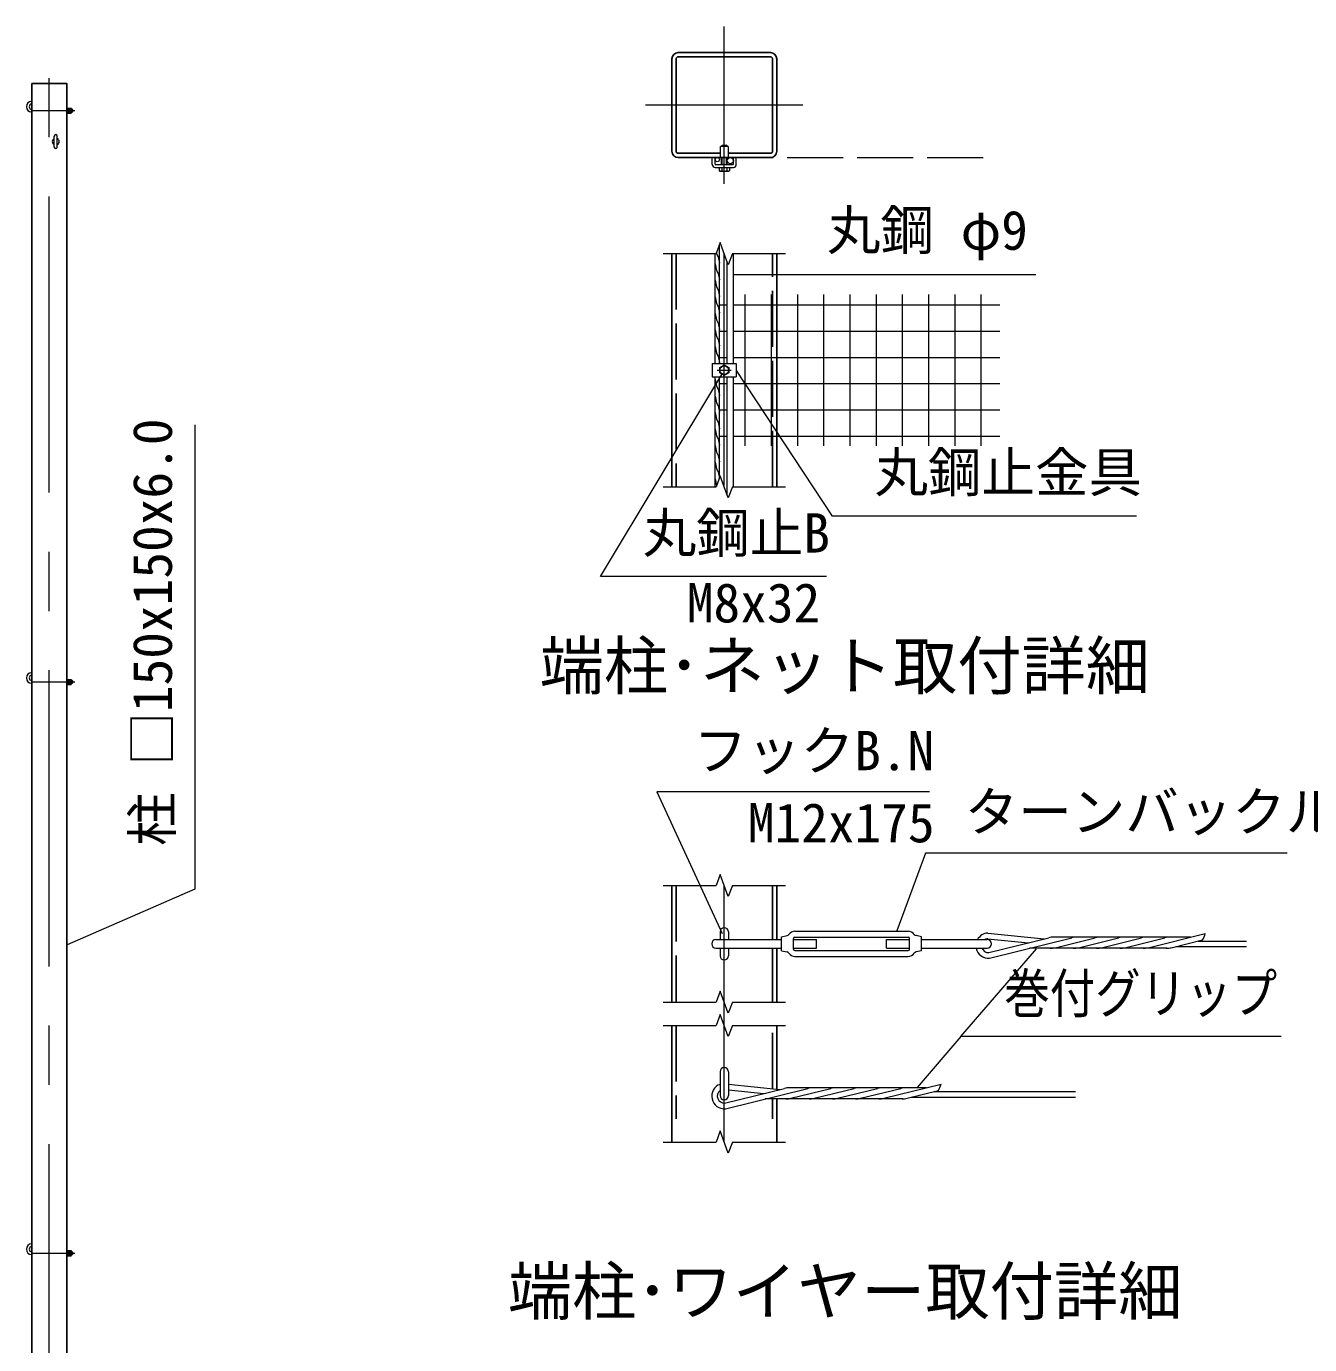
# Model space of a CAD drawing. Units: millimetres, scale not verified. Extents: x -14699 to 14701, y -10394 to 10396.
# Drawn here: x 4078 to 9584, y 1134 to 6788 of the extents above; entities that cross this region are included whole.
import ezdxf
from ezdxf.enums import TextEntityAlignment as Align

# ---------------------------------------------------------------- set-up
doc = ezdxf.new("R2010")
doc.units = ezdxf.units.MM
doc.header["$LTSCALE"] = 40
doc.linetypes.add('DASHED', pattern=[7.5, 6, -1.5])
doc.linetypes.add('USER1', pattern=[50.8, 31.75, -6.35, 6.35, -6.35])
for name, color, linetype, lineweight in [('0-0_D-TTL-TXT', 7, 'Continuous', 13), ('0-1_D-STR1', 1, 'Continuous', 25), ('0-2_D-BMK', 2, 'USER1', 13), ('0-3_D-STR3', 3, 'Continuous', 13), ('0-7_D-STR-DIM', 7, 'Continuous', 13), ('0-A_D-STR-TXT', 7, 'Continuous', 13), ('0-B_D-STR2', 7, 'Continuous', 13)]:
    doc.layers.add(name, color=color, linetype=linetype, lineweight=lineweight)
doc.styles.add('ＭＳ ゴシック', font='')
doc.styles.get('ＭＳ ゴシック').set_extended_font_data('MS Gothic')

msp = doc.modelspace()

# ---------------------------------------------------------------- linework, layer by layer
at = {"layer": '0-1_D-STR1'}
for p, q in [((7270.54, 6675.28), (6874.54, 6675.28)), ((6847.54, 6648.28), (6847.54, 6252.28)), ((6865.54, 6648.28), (6865.54, 6252.28)), ((7270.54, 6657.28), (6874.54, 6657.28)), ((7279.54, 6252.28), (7279.54, 6648.28)), ((7297.54, 6252.28), (7297.54, 6648.28)), ((6874.54, 6243.28), (7055.85, 6243.28)), ((6874.54, 6225.28), (7270.54, 6225.28)), ((7089.22, 6243.28), (7270.54, 6243.28)), ((6847.54, 5813.19), (6847.54, 4813.19)), ((7297.54, 4813.19), (7297.54, 5813.19)), ((6847.54, 3103.08), (6847.54, 2603.08)), ((7297.54, 2871.08), (7297.54, 3103.08)), ((7297.54, 2603.08), (7297.54, 2835.08)), ((6847.54, 2503.08), (6847.54, 2003.08)), ((7297.54, 2229.88), (7297.54, 2503.08)), ((7297.54, 2003.08), (7297.54, 2188.09))]:
    msp.add_line(p, q, dxfattribs=at)
at = {"layer": '0-1_D-STR1', "linetype": 'DASHED'}
for p, q in [((6865.54, 5813.19), (6865.54, 4813.19)), ((7279.54, 4813.19), (7279.54, 5813.19)), ((6865.54, 3103.08), (6865.54, 2603.08)), ((7279.54, 2871.08), (7279.54, 3103.08)), ((7279.54, 2603.08), (7279.54, 2835.08)), ((6865.54, 2503.08), (6865.54, 2103.08)), ((7279.54, 2231.75), (7279.54, 2503.08)), ((7279.54, 2103.08), (7279.54, 2188.09))]:
    msp.add_line(p, q, dxfattribs=at)
at = {"layer": '0-1_D-STR1'}
msp.add_lwpolyline([(4100.92, 6543.32), (4250.92, 6543.32), (4250.92, -1256.68), (4100.92, -1256.68)], close=True, dxfattribs=at)
for centre, radius, start, end in [((6874.54, 6648.28), 27, 90, 180), ((7270.54, 6648.28), 27, 0, 90), ((6874.54, 6648.28), 9, 90, 180), ((7270.54, 6648.28), 9, 0, 90), ((6874.54, 6252.28), 27, 180, 270), ((6874.54, 6252.28), 9, 180, 270), ((7270.54, 6252.28), 27, 270, 0), ((7270.54, 6252.28), 9, 270, 0)]:
    msp.add_arc(centre, radius, start, end, dxfattribs=at)
at = {"layer": '0-2_D-BMK'}
for p, q in [((7072.54, 6112.78), (7072.54, 6787.78)), ((4175.92, -1307.68), (4175.92, 6594.32)), ((7410.04, 6450.28), (6735.04, 6450.28)), ((4100.92, 6426.32), (4285.92, 6426.32)), ((7072.54, 4813.19), (7072.54, 5813.19)), ((7042.54, 5313.19), (7102.54, 5313.19)), ((4100.92, 3976.32), (4285.92, 3976.32)), ((7072.54, 2003.08), (7072.54, 3103.08)), ((4100.92, 1526.32), (4285.92, 1526.32))]:
    msp.add_line(p, q, dxfattribs=at)
at = {"layer": '0-3_D-STR3'}
for p, q in [((4250.92, 6437.27), (4250.92, 6415.37)), ((4250.92, 6437.27), (4260.12, 6437.27)), ((4250.92, 6431.79), (4260.12, 6431.79)), ((4250.92, 6420.84), (4260.12, 6420.84)), ((4250.92, 6415.37), (4260.12, 6415.37)), ((4260.92, 6437.27), (4260.92, 6415.37)), ((4260.92, 6437.27), (4270.12, 6437.27)), ((4260.92, 6434.93), (4260.92, 6417.7)), ((4260.92, 6431.79), (4270.12, 6431.79)), ((4260.92, 6420.84), (4270.12, 6420.84)), ((4260.92, 6415.37), (4270.12, 6415.37)), ((4270.92, 6434.93), (4270.92, 6417.7)), ((4270.92, 6432.32), (4274.97, 6432.32)), ((4270.92, 6431.37), (4275.92, 6431.37)), ((4270.92, 6420.32), (4274.97, 6420.32)), ((4275.92, 6431.37), (4274.97, 6432.32)), ((4274.97, 6432.32), (4274.97, 6420.32)), ((4275.92, 6431.37), (4275.92, 6421.26)), ((4197.67, 6269.57), (4197.67, 6317.07)), ((4210.17, 6269.57), (4210.17, 6317.07)), ((7060.54, 6275.08), (7064.14, 6278.68)), ((7062.79, 6272.38), (7062.79, 6277.33)), ((7064.14, 6278.68), (7080.94, 6278.68)), ((7084.54, 6275.08), (7080.94, 6278.68)), ((7082.29, 6272.38), (7082.29, 6277.33)), ((7020.94, 6225.28), (7033.54, 6225.28)), ((7020.94, 6195.28), (7020.94, 6225.28)), ((7033.54, 6196.78), (7033.54, 6225.28)), ((7055.74, 6225.28), (7056.04, 6272.38)), ((7089.04, 6272.38), (7056.04, 6272.38)), ((7060.54, 6275.08), (7084.54, 6275.08)), ((7060.54, 6272.38), (7060.54, 6275.08)), ((7060.54, 6195.28), (7060.54, 6225.28)), ((7062.79, 6195.28), (7062.79, 6225.28)), ((7082.29, 6195.28), (7082.29, 6225.28)), ((7084.54, 6272.38), (7084.54, 6275.08)), ((7084.54, 6195.28), (7084.54, 6225.28)), ((7089.04, 6272.38), (7089.34, 6225.28)), ((7111.54, 6196.78), (7111.54, 6225.28)), ((7111.54, 6225.28), (7124.14, 6225.28)), ((7124.14, 6195.28), (7124.14, 6225.28)), ((7033.54, 6182.68), (7111.54, 6182.68)), ((7035.04, 6195.28), (7110.04, 6195.28)), ((7050.02, 6182.68), (7050.02, 6168.87)), ((7050.02, 6182.68), (7095.06, 6182.68)), ((7053.64, 6166.78), (7050.02, 6168.87)), ((7053.64, 6166.78), (7091.44, 6166.78)), ((7061.28, 6182.68), (7061.28, 6168.87)), ((7083.8, 6182.68), (7083.8, 6168.87)), ((7091.44, 6166.78), (7095.06, 6168.87)), ((7095.06, 6182.68), (7095.06, 6168.87)), ((7051.54, 5341.69), (7051.54, 5850.64)), ((7033.54, 5341.69), (7033.54, 5813.19)), ((7084.54, 5341.69), (7084.54, 5780.22)), ((7111.54, 5341.69), (7111.54, 5813.19)), ((7020.94, 5341.69), (7124.14, 5341.69)), ((7020.94, 5341.69), (7020.94, 5284.69)), ((7053.04, 5324.45), (7072.54, 5335.71)), ((7053.04, 5301.93), (7053.04, 5324.45)), ((7072.54, 5335.71), (7092.04, 5324.45)), ((7092.04, 5324.45), (7092.04, 5301.93)), ((7124.14, 5341.69), (7124.14, 5284.69)), ((7020.94, 5284.69), (7124.14, 5284.69)), ((7033.54, 4813.19), (7033.54, 5284.69)), ((7051.54, 4850.64), (7051.54, 5284.69)), ((7072.54, 5290.67), (7053.04, 5301.93)), ((7092.04, 5301.93), (7072.54, 5290.67)), ((7084.54, 4780.22), (7084.54, 5284.69)), ((7111.54, 4813.19), (7111.54, 5284.69)), ((4250.92, 3987.27), (4250.92, 3965.37)), ((4250.92, 3987.27), (4260.12, 3987.27)), ((4250.92, 3981.79), (4260.12, 3981.79)), ((4250.92, 3970.84), (4260.12, 3970.84)), ((4250.92, 3965.37), (4260.12, 3965.37)), ((4260.92, 3987.27), (4260.92, 3965.37)), ((4260.92, 3987.27), (4270.12, 3987.27)), ((4260.92, 3984.93), (4260.92, 3967.7)), ((4260.92, 3981.79), (4270.12, 3981.79)), ((4260.92, 3970.84), (4270.12, 3970.84)), ((4260.92, 3965.37), (4270.12, 3965.37)), ((4270.92, 3984.93), (4270.92, 3967.7)), ((4270.92, 3982.32), (4274.97, 3982.32)), ((4270.92, 3981.37), (4275.92, 3981.37)), ((4270.92, 3970.32), (4274.97, 3970.32)), ((4275.92, 3981.37), (4274.97, 3982.32)), ((4274.97, 3982.32), (4274.97, 3970.32)), ((4275.92, 3981.37), (4275.92, 3971.26)), ((7054.54, 2904.08), (7054.54, 2871.08)), ((7090.54, 2904.08), (7090.54, 2871.08)), ((7318.53, 2883.08), (7341.93, 2888.09)), ((7375.53, 2907.08), (7861.53, 2907.08)), ((8203.76, 2899.21), (8444.74, 2874.2)), ((8890.86, 2836.46), (9136.31, 2897.32)), ((7036.54, 2871.08), (7318.53, 2871.08)), ((7036.54, 2835.08), (7318.53, 2835.08)), ((7054.54, 2835.08), (7054.54, 2802.08)), ((7090.54, 2835.08), (7090.54, 2802.08)), ((7318.53, 2823.08), (7318.53, 2883.08)), ((7369.53, 2830.58), (7369.53, 2875.58)), ((7369.53, 2871.08), (7468.53, 2871.08)), ((7375.53, 2881.58), (7861.53, 2881.58)), ((7768.53, 2835.08), (7768.53, 2871.08)), ((7768.53, 2871.08), (7867.53, 2871.08)), ((7768.53, 2835.08), (7867.53, 2835.08)), ((7867.53, 2830.58), (7867.53, 2875.58)), ((7918.53, 2871.08), (8200.53, 2871.08)), ((7918.53, 2835.08), (8200.53, 2835.08)), ((8203.12, 2875.15), (8376.14, 2857.19)), ((8207.32, 2815.32), (8464.31, 2879.05)), ((8211.04, 2791.52), (8564.03, 2879.05)), ((8971.73, 2833.81), (8381.59, 2833.81)), ((9073.29, 2881.69), (8485.97, 2881.69)), ((8491.98, 2836.46), (8663.75, 2879.05)), ((8591.7, 2836.46), (8763.47, 2879.05)), ((8691.42, 2836.46), (8863.19, 2879.05)), ((8791.14, 2836.46), (8962.91, 2879.05)), ((8990.58, 2836.46), (9124.62, 2869.7)), ((9009.21, 2841.07), (9312.54, 2841.07)), ((9105.99, 2865.07), (9312.54, 2865.07)), ((7318.53, 2823.08), (7341.93, 2818.06)), ((7375.53, 2824.58), (7861.53, 2824.58)), ((7375.53, 2799.08), (7861.53, 2799.08)), ((7918.53, 2823.08), (7895.13, 2818.06)), ((7054.54, 2304.08), (7054.54, 2202.08)), ((7090.54, 2304.08), (7090.54, 2202.08)), ((7073.69, 2169.6), (7330.68, 2233.32)), ((7077.41, 2145.8), (7430.4, 2233.32)), ((7090.54, 2251.36), (7311.11, 2228.47)), ((7090.54, 2227.24), (7242.51, 2211.46)), ((7939.66, 2235.97), (7352.34, 2235.97)), ((7358.35, 2190.73), (7530.12, 2233.32)), ((7458.07, 2190.73), (7629.84, 2233.32)), ((7557.79, 2190.73), (7729.56, 2233.32)), ((7657.51, 2190.73), (7829.28, 2233.32)), ((7757.23, 2190.73), (8002.68, 2251.6)), ((7856.95, 2190.73), (7990.99, 2223.97)), ((7972.36, 2219.35), (8578.91, 2219.35)), ((7838.1, 2188.09), (7247.96, 2188.09)), ((7875.58, 2195.35), (8578.91, 2195.35)), ((4250.92, 1537.27), (4250.92, 1515.37)), ((4250.92, 1537.27), (4260.12, 1537.27)), ((4250.92, 1531.79), (4260.12, 1531.79)), ((4260.92, 1537.27), (4260.92, 1515.37)), ((4260.92, 1537.27), (4270.12, 1537.27)), ((4260.92, 1534.93), (4260.92, 1517.7)), ((4260.92, 1531.79), (4270.12, 1531.79)), ((4270.92, 1534.93), (4270.92, 1517.7)), ((4270.92, 1532.32), (4274.97, 1532.32)), ((4270.92, 1531.37), (4275.92, 1531.37)), ((4275.92, 1531.37), (4274.97, 1532.32)), ((4274.97, 1532.32), (4274.97, 1520.32)), ((4275.92, 1531.37), (4275.92, 1521.26)), ((4250.92, 1520.84), (4260.12, 1520.84)), ((4250.92, 1515.37), (4260.12, 1515.37)), ((4260.92, 1520.84), (4270.12, 1520.84)), ((4260.92, 1515.37), (4270.12, 1515.37)), ((4270.92, 1520.32), (4274.97, 1520.32))]:
    msp.add_line(p, q, dxfattribs=at)
for points in [[(4270.92, 6421.26), (4275.92, 6421.26), (4274.97, 6420.32)], [(7033.54, 5769.79), (7039.26, 5741.33), (7046.82, 5728.08), (7051.54, 5700.76)], [(7038.66, 5815.25), (7039.26, 5812.26), (7046.82, 5799.01), (7051.54, 5771.69)], [(7033.54, 5698.86), (7039.26, 5670.4), (7046.82, 5657.15), (7051.54, 5629.83)], [(7033.54, 5627.93), (7039.26, 5599.47), (7046.82, 5586.23), (7051.54, 5558.9)], [(7033.54, 5557), (7039.26, 5528.54), (7046.82, 5515.3), (7051.54, 5487.97)], [(7033.54, 5486.08), (7039.26, 5457.62), (7046.82, 5444.37), (7051.54, 5417.04)], [(7033.54, 5415.15), (7039.26, 5386.69), (7046.82, 5373.44), (7051.54, 5346.11)], [(7033.54, 5273.29), (7039.26, 5244.83), (7046.82, 5231.58), (7051.54, 5204.26)], [(7033.54, 5202.36), (7039.26, 5173.9), (7046.82, 5160.65), (7051.54, 5133.33)], [(7033.54, 5131.43), (7039.26, 5102.97), (7046.82, 5089.72), (7051.54, 5062.4)], [(7033.54, 5060.5), (7039.26, 5032.04), (7046.82, 5018.8), (7051.54, 4991.47)], [(7033.54, 4989.57), (7039.26, 4961.11), (7046.82, 4947.87), (7051.54, 4920.54)], [(7033.54, 4918.65), (7039.26, 4890.19), (7046.82, 4876.94), (7051.54, 4849.61)], [(7033.54, 4847.72), (7039.26, 4819.26), (7039.78, 4818.34)], [(4270.92, 3971.26), (4275.92, 3971.26), (4274.97, 3970.32)], [(7918.53, 2823.08), (7918.53, 2883.08), (7895.13, 2888.09)], [(7369.53, 2835.08), (7468.53, 2835.08), (7468.53, 2871.08)], [(4270.92, 1521.26), (4275.92, 1521.26), (4274.97, 1520.32)]]:
    msp.add_lwpolyline(points, dxfattribs=at)
for centre, radius in [((7042.54, 6216.28), 9), ((7098.04, 6211.78), 13.5), ((7072.54, 5313.19), 18.75)]:
    msp.add_circle(centre, radius, dxfattribs=at)
for centre, radius, start, end in [((4100.92, 6443.32), 23, 90, 270), ((4100.92, 6443.32), 11, 90, 270), ((4241.78, 6426.32), 19.14, 343.37369, 16.62631), ((4255.94, 6434.53), 5, 326.78843, 33.21157), ((4255.94, 6418.1), 5, 326.78843, 33.21157), ((4251.78, 6426.32), 19.14, 343.37369, 16.62631), ((4265.94, 6434.53), 5, 326.78843, 33.21157), ((4265.94, 6418.1), 5, 326.78843, 33.21157), ((4203.92, 6293.32), 15, 114.62432, 245.37568), ((4203.92, 6317.07), 6.25, 0, 180), ((4203.92, 6293.32), 15, 294.62432, 65.37568), ((4203.92, 6269.57), 6.25, 180, 0), ((7033.54, 6195.28), 12.6, 180, 270), ((7035.04, 6196.78), 1.5, 180, 270), ((7035.04, 6196.78), 1.5, 180, 270), ((7055.65, 6177.1), 9.97, 235.61585, 304.38415), ((7072.54, 6204.39), 37.26, 252.4121, 287.5879), ((7089.43, 6177.1), 9.97, 235.61585, 304.38415), ((7110.04, 6196.78), 1.5, 270, 0), ((7111.54, 6195.28), 12.6, 270, 0), ((4100.92, 3993.32), 23, 90, 270), ((4100.92, 3993.32), 11, 90, 270), ((4241.78, 3976.32), 19.14, 343.37369, 16.62631), ((4255.94, 3984.53), 5, 326.78843, 33.21157), ((4255.94, 3968.1), 5, 326.78843, 33.21157), ((4251.78, 3976.32), 19.14, 343.37369, 16.62631), ((4265.94, 3984.53), 5, 326.78843, 33.21157), ((4265.94, 3968.1), 5, 326.78843, 33.21157), ((7072.54, 2904.08), 18, 0, 180), ((7339.42, 2899.83), 12, 282.09925, 326.11888), ((7375.53, 2875.58), 31.5, 90, 146.11888), ((7861.53, 2875.58), 31.5, 33.88112, 90), ((7897.64, 2899.83), 12, 213.88112, 257.90075), ((8206.17, 2845.3), 54, 92.82496, 151.48944), ((8934.51, 2966.47), 213.32, 333.02173, 341.08588), ((7036.54, 2853.08), 18, 90, 270), ((7375.53, 2875.58), 6, 90, 180), ((7375.53, 2830.58), 6, 180, 270), ((7861.53, 2875.58), 6, 0, 90), ((7861.53, 2830.58), 6, 270, 0), ((8206.17, 2845.3), 54, 191.63319, 275.17572), ((8206.17, 2845.3), 30, 199.92759, 272.18972), ((8206.17, 2845.3), 30, 95.82544, 120.77566), ((8200.53, 2853.08), 18, 270, 90), ((8485.97, 2791.69), 90, 90, 103.92636), ((8470.32, 2923.81), 90, 270, 283.92645), ((8585.69, 2791.69), 90, 90, 103.92636), ((8570.04, 2923.81), 90, 270, 283.92645), ((8685.41, 2791.69), 90, 90, 103.92636), ((8669.76, 2923.81), 90, 270, 283.92645), ((8785.13, 2791.69), 90, 90, 103.92636), ((8769.48, 2923.81), 90, 270, 283.92645), ((8884.85, 2791.69), 90, 90, 103.92636), ((8869.2, 2923.81), 90, 270, 283.92645), ((8984.57, 2791.69), 90, 90, 103.92636), ((8968.92, 2923.81), 90, 270, 283.92645), ((7072.54, 2802.08), 18, 180, 0), ((7339.42, 2806.33), 12, 33.88112, 77.90075), ((7375.53, 2830.58), 31.5, 213.88112, 270), ((7861.53, 2830.58), 31.5, 270, 326.11888), ((7897.64, 2806.33), 12, 102.09925, 146.11888), ((7072.54, 2304.08), 18, 0, 180), ((7072.54, 2199.58), 54, 109.47138, 275.17572), ((7072.54, 2199.58), 30, 126.87024, 272.18972), ((7352.34, 2145.97), 90, 90, 103.92636), ((7452.06, 2145.97), 90, 90, 103.92636), ((7551.78, 2145.97), 90, 90, 103.92636), ((7651.5, 2145.97), 90, 90, 103.92636), ((7751.22, 2145.97), 90, 90, 103.92636), ((7850.94, 2145.97), 90, 90, 103.92636), ((7800.88, 2320.74), 213.32, 333.02173, 341.08588), ((7072.54, 2202.08), 18, 180, 0), ((7336.69, 2278.09), 90, 270, 283.92645), ((7436.41, 2278.09), 90, 270, 283.92645), ((7536.13, 2278.09), 90, 270, 283.92645), ((7635.85, 2278.09), 90, 270, 283.92645), ((7735.57, 2278.09), 90, 270, 283.92645), ((7835.29, 2278.09), 90, 270, 283.92645), ((4100.92, 1543.32), 23, 90, 270), ((4100.92, 1543.32), 11, 90, 270), ((4241.78, 1526.32), 19.14, 343.37369, 16.62631), ((4255.94, 1534.53), 5, 326.78843, 33.21157), ((4251.78, 1526.32), 19.14, 343.37369, 16.62631), ((4265.94, 1534.53), 5, 326.78843, 33.21157), ((4255.94, 1518.1), 5, 326.78843, 33.21157), ((4265.94, 1518.1), 5, 326.78843, 33.21157)]:
    msp.add_arc(centre, radius, start, end, dxfattribs=at)
at = {"layer": '0-7_D-STR-DIM'}
for p, q in [((7055.22, 5860.76), (7037.91, 5813.19)), ((7089.85, 5765.62), (7055.22, 5860.76)), ((6810.04, 5813.19), (7037.91, 5813.19)), ((7107.17, 5813.19), (7089.85, 5765.62)), ((7107.17, 5813.19), (7335.04, 5813.19)), ((6810.04, 4813.19), (7037.91, 4813.19)), ((7055.22, 4860.76), (7037.91, 4813.19)), ((7089.85, 4765.62), (7055.22, 4860.76)), ((7107.17, 4813.19), (7089.85, 4765.62)), ((7107.17, 4813.19), (7335.04, 4813.19)), ((7055.22, 3150.65), (7037.91, 3103.08)), ((7089.85, 3055.5), (7055.22, 3150.65)), ((6810.04, 3103.08), (7037.91, 3103.08)), ((7107.17, 3103.08), (7089.85, 3055.5)), ((7107.17, 3103.08), (7335.04, 3103.08)), ((6810.04, 2603.08), (7037.91, 2603.08)), ((7055.22, 2650.65), (7037.91, 2603.08)), ((7089.85, 2555.5), (7055.22, 2650.65)), ((7107.17, 2603.08), (7089.85, 2555.5)), ((7107.17, 2603.08), (7335.04, 2603.08)), ((7055.22, 2550.65), (7037.91, 2503.08)), ((7089.85, 2455.5), (7055.22, 2550.65)), ((6810.04, 2503.08), (7037.91, 2503.08)), ((7107.17, 2503.08), (7089.85, 2455.5)), ((7107.17, 2503.08), (7335.04, 2503.08)), ((7055.22, 2050.65), (7037.91, 2003.08)), ((7089.85, 1955.5), (7055.22, 2050.65)), ((6810.04, 2003.08), (7037.91, 2003.08)), ((7107.17, 2003.08), (7089.85, 1955.5)), ((7107.17, 2003.08), (7335.04, 2003.08))]:
    msp.add_line(p, q, dxfattribs=at)
at = {"layer": '0-A_D-STR-TXT'}
for p, q in [((8409.37, 5722.58), (7113.54, 5722.58)), ((8087.67, 2455.45), (7899.77, 2237.48))]:
    msp.add_line(p, q, dxfattribs=at)
for points in [[(7510.79, 4427.72), (6541.95, 4427.72), (7061.76, 5294.59)], [(8840.78, 4687.25), (7536.15, 4687.25), (7125.24, 5311.52)], [(4800.56, 5079.07), (4800.56, 3087.76), (4252.75, 2849.4)], [(7952.83, 3505.41), (6783.22, 3505.41), (7063.97, 2897.81)], [(9487.38, 3241.92), (7935.8, 3241.92), (7812.66, 2908.95)], [(9462.47, 2455.45), (8087.67, 2455.45), (8412.53, 2832.3)]]:
    msp.add_lwpolyline(points, dxfattribs=at)
at = {"layer": '0-B_D-STR2', "linetype": 'DASHED'}
msp.add_line((7042.54, 6225.28), (8193.08, 6225.28), dxfattribs=at)
at = {"layer": '0-B_D-STR2'}
for p, q in [((7162.41, 4988.69), (7162.41, 5637.69)), ((7274.91, 4988.69), (7274.91, 5637.69)), ((7387.41, 4988.69), (7387.41, 5637.69)), ((7499.91, 4988.69), (7499.91, 5637.69)), ((7612.41, 4988.69), (7612.41, 5637.69)), ((7724.91, 4988.69), (7724.91, 5637.69)), ((7837.41, 4988.69), (7837.41, 5637.69)), ((7949.91, 4988.69), (7949.91, 5637.69)), ((8062.41, 4988.69), (8062.41, 5637.69)), ((8174.91, 4988.69), (8174.91, 5637.69)), ((7051.54, 5592.95), (7084.54, 5592.95)), ((7111.54, 5592.95), (8255.45, 5592.95)), ((7051.54, 5480.45), (7084.54, 5480.45)), ((7111.54, 5480.45), (8255.45, 5480.45)), ((7051.54, 5367.95), (7084.54, 5367.95)), ((7111.54, 5367.95), (8255.45, 5367.95)), ((7051.54, 5255.45), (7084.54, 5255.45)), ((7111.54, 5255.45), (8255.45, 5255.45)), ((7051.54, 5142.95), (7084.54, 5142.95)), ((7111.54, 5142.95), (8255.45, 5142.95)), ((7051.54, 5030.45), (7084.54, 5030.45)), ((7111.54, 5030.45), (8255.45, 5030.45))]:
    msp.add_line(p, q, dxfattribs=at)

# ---------------------------------------------------------------- texts
at = {"layer": '0-0_D-TTL-TXT', "style": 'ＭＳ ゴシック'}
for s, p in [('端柱･ネット取付詳細', (6280.18, 3884.11)), ('端柱･ワイヤー取付詳細', (6143.74, 1201.83))]:
    msp.add_text(s, height=202.1, dxfattribs=at).set_placement(p, align=Align.BOTTOM_LEFT)
at = {"layer": '0-A_D-STR-TXT', "style": 'ＭＳ ゴシック'}
for s, p in [('丸鋼 φ9', (7513.05, 5779.06)), ('丸鋼止金具', (7717.04, 4740.63)), ('丸鋼止B', (6722.85, 4480.65)), ('M8x32', (6911.7, 4181.17)), ('フックB.N', (6941.03, 3547.23)), ('ターンバックル', (8104.26, 3285.52)), ('M12x175', (7173.43, 3237.98))]:
    msp.add_text(s, height=168.3, dxfattribs=at).set_placement(p, align=Align.BOTTOM_LEFT)
msp.add_text('柱 □150x150x6.0', height=168.3, rotation=90, dxfattribs=at).set_placement((4752.96, 3273.1), align=Align.BOTTOM_LEFT)
at = {"layer": '0-A_D-STR-TXT', "style": 'ＭＳ ゴシック', "width": 0.85}
msp.add_text('巻付グリップ', height=168.3, dxfattribs=at).set_placement((8273.89, 2506.16), align=Align.BOTTOM_LEFT)

doc.saveas('drawing.dxf')
